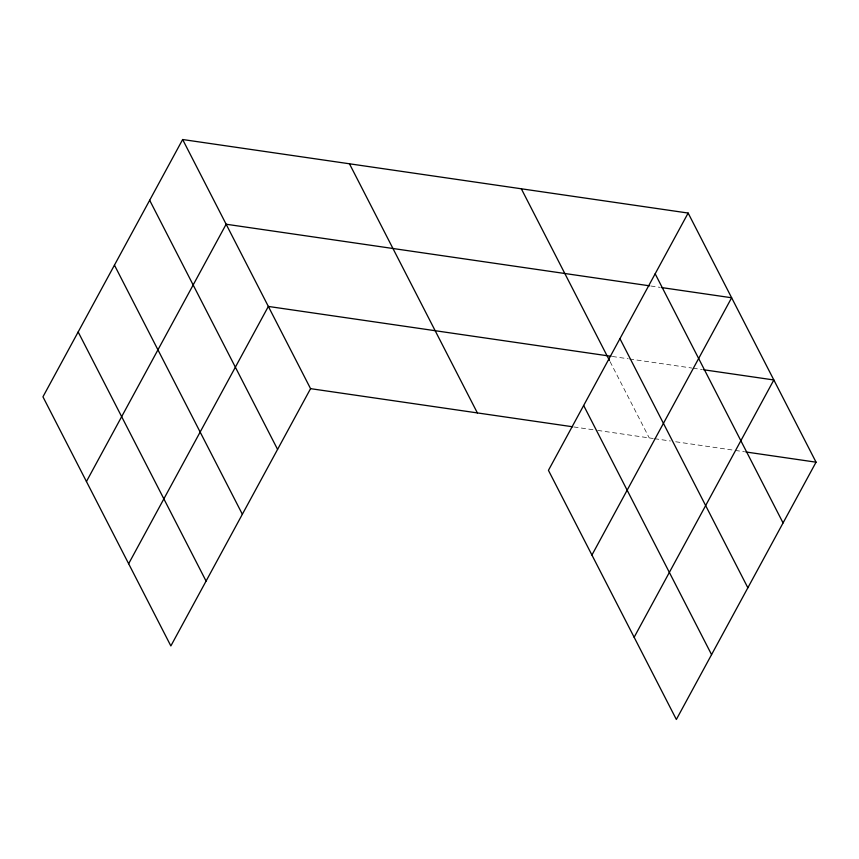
<?xml version="1.0" encoding="UTF-8"?>
<svg xmlns="http://www.w3.org/2000/svg" width="859" height="859" viewBox="0 0 859 859"><rect width="100%" height="100%" fill="white"/><g stroke="black" fill="none" stroke-linecap="round" stroke-linejoin="round"><path stroke-width="0.64" stroke-dasharray="4.29 3.22" d="M650.875 286.015L660.141 287.357M612.327 356.474L628.208 358.783M629.529 358.976L691.753 368.028M693.084 368.221L702.351 369.574M573.876 426.955L596.35 430.219M597.681 430.413L653.205 438.498M654.537 438.691L670.417 441M675.711 441.762L733.973 450.245M735.293 450.438L744.56 451.78M610.083 361.66L649.232 437.918"/><path stroke-width="1.29" d="M182.645 139.523L42.95 396.815L170.855 645.947L310.561 388.655L182.645 139.523L688.145 213.053L816.05 462.185L676.355 719.477L548.439 470.345L688.145 213.053M86.437 481.523L226.142 224.231L649.544 285.822M128.646 563.729L268.352 306.438L610.996 356.281M591.926 555.054L731.632 297.762L661.462 287.55M634.146 637.26L773.841 379.968L703.671 369.767M310.561 388.655L572.556 426.762M745.88 451.974L816.05 462.185M655.159 273.796L783.064 522.927M619.94 338.661L747.856 587.781M521.327 188.797L609.471 360.469M583.658 405.491L711.563 654.612M349.463 163.79L477.368 412.911M149.67 200.265L277.575 449.397M114.451 265.13L242.356 514.251M78.169 331.961L206.074 581.081"/></g></svg>
